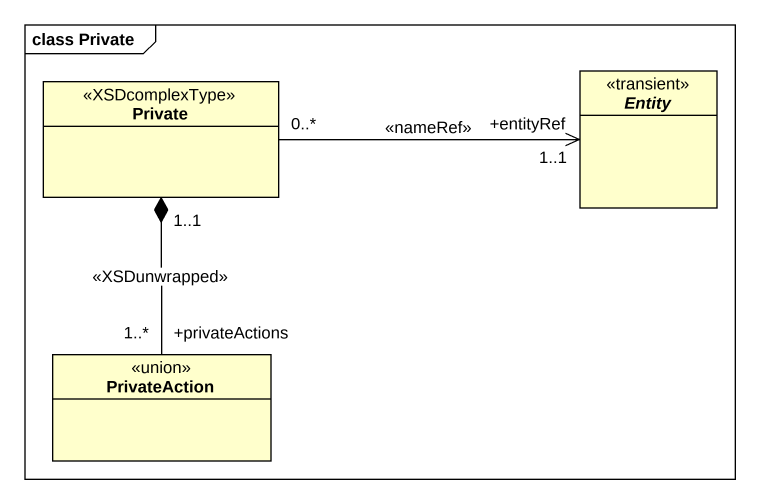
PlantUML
@startuml
mainframe class Private
hide circle
hide empty members
class Private <<XSDcomplexType>>
interface "Entity" as Entity_ <<transient>>
class PrivateAction <<union>>
Private "0..*" -right-> "+entityRef\n1..1" Entity_ : <<nameRef>>
Private "1..1" *-- "+privateActions\n1..*" PrivateAction : <<XSDunwrapped>>
@enduml
